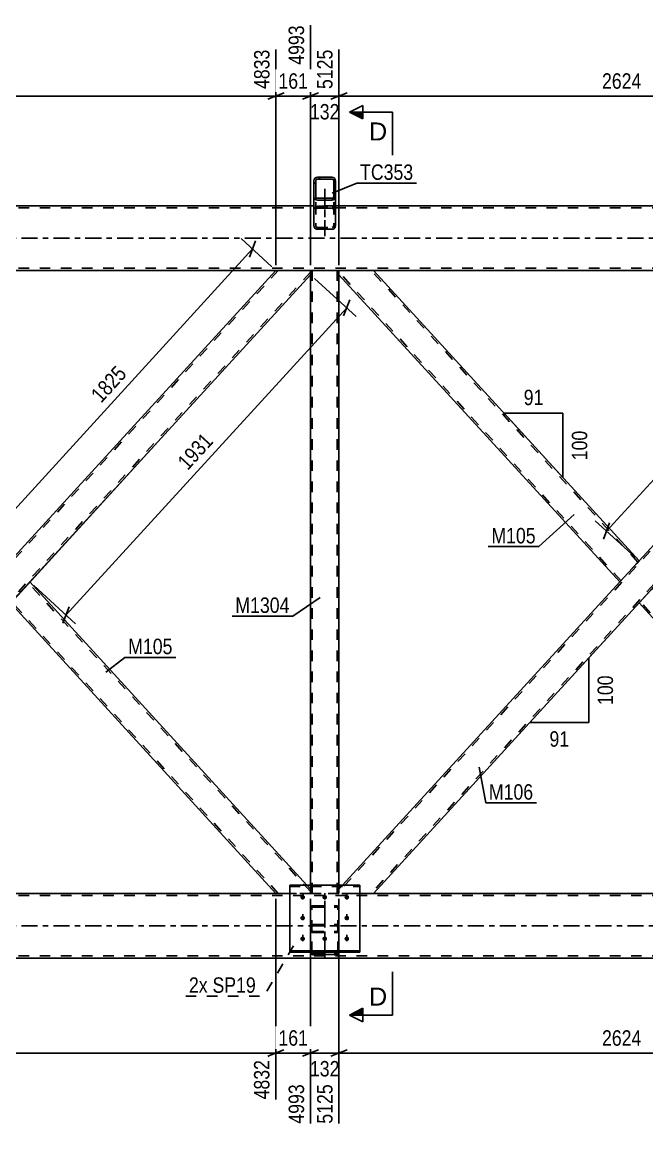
# Model space of a CAD drawing. Header units: millimetres. Extents: x 0 to 841, y 0 to 594.
# Drawn here: x 220.5 to 336.5, y 263.3 to 468.3 of the extents above; entities that cross this region are included whole.
import ezdxf

# ---------------------------------------------------------------- set-up
doc = ezdxf.new("R2010")
doc.units = ezdxf.units.MM
doc.linetypes.add('DXK_LINE_DOT2', pattern=[3.9198, 1.9599, -1.9599])
doc.linetypes.add('DXK_LINE_DOT3', pattern=[5.9187, 2.979, -0.9799, 0.9799, -0.9799])
doc.styles.add('Arial', font='ARIAL.TTF', dxfattribs={"height": 0.2})
doc.styles.add('Arial Narrow', font='ARIALN.TTF', dxfattribs={"height": 0.2})

# ---------------------------------------------------------------- blocks, each defined once
blk = doc.blocks.new('Part-122569972-3460 - 3380')
at = {"color": 2, "linetype": 'Continuous'}
for p, q in [((270.17, 308.19), (283.17, 308.19)), ((270.17, 295.75), (270.17, 308.19)), ((283.17, 295.75), (283.17, 308.19)), ((270.17, 295.97), (283.17, 295.97)), ((283.17, 295.75), (270.17, 295.75))]:
    blk.add_line(p, q, dxfattribs=at)
at = {"color": 7, "linetype": 'DXK_LINE_DOT2'}
blk.add_line((270.17, 307.97), (283.17, 307.97), dxfattribs=at)
blk = doc.blocks.new('Part-122569972-3470 - 3380')
at = {"color": 7, "linetype": 'DXK_LINE_DOT2'}
for p, q in [((270.17, 295.73), (270.17, 308.16)), ((270.17, 308.16), (283.17, 308.16)), ((270.17, 307.94), (283.17, 307.94)), ((283.17, 308.16), (283.17, 295.73)), ((270.17, 295.95), (283.17, 295.95)), ((283.17, 295.73), (270.17, 295.73))]:
    blk.add_line(p, q, dxfattribs=at)
blk = doc.blocks.new('Bolt-122569972-3422 - 3380')
at = {"linetype": 'Continuous'}
for points in [[(272.57, 305.52), (272.47, 305.53), (272.39, 305.55), (272.31, 305.6), (272.24, 305.66), (272.19, 305.73), (272.15, 305.8), (272.13, 305.89), (272.13, 305.98), (272.15, 306.06), (272.19, 306.14), (272.24, 306.21), (272.31, 306.27), (272.39, 306.31), (272.47, 306.34), (272.57, 306.35), (272.66, 306.34), (272.75, 306.31), (272.82, 306.27), (272.89, 306.21), (272.95, 306.14), (272.98, 306.06), (273, 305.98), (273, 305.89), (272.98, 305.8), (272.95, 305.73), (272.89, 305.66), (272.82, 305.6), (272.75, 305.55), (272.66, 305.53)], [(276.67, 305.52), (276.57, 305.53), (276.49, 305.55), (276.41, 305.6), (276.34, 305.66), (276.29, 305.73), (276.25, 305.8), (276.23, 305.89), (276.23, 305.98), (276.25, 306.06), (276.29, 306.14), (276.34, 306.21), (276.41, 306.27), (276.49, 306.31), (276.57, 306.34), (276.67, 306.35), (276.76, 306.34), (276.85, 306.31), (276.92, 306.27), (276.99, 306.21), (277.05, 306.14), (277.08, 306.06), (277.1, 305.98), (277.1, 305.89), (277.08, 305.8), (277.05, 305.73), (276.99, 305.66), (276.92, 305.6), (276.85, 305.55), (276.76, 305.53)], [(280.77, 305.52), (280.67, 305.53), (280.59, 305.55), (280.51, 305.6), (280.44, 305.66), (280.39, 305.73), (280.35, 305.8), (280.33, 305.89), (280.33, 305.98), (280.35, 306.06), (280.39, 306.14), (280.44, 306.21), (280.51, 306.27), (280.59, 306.31), (280.67, 306.34), (280.77, 306.35), (280.86, 306.34), (280.95, 306.31), (281.02, 306.27), (281.09, 306.21), (281.15, 306.14), (281.18, 306.06), (281.2, 305.98), (281.2, 305.89), (281.18, 305.8), (281.15, 305.73), (281.09, 305.66), (281.02, 305.6), (280.95, 305.55), (280.86, 305.53)], [(272.57, 301.67), (272.47, 301.67), (272.39, 301.7), (272.31, 301.74), (272.24, 301.8), (272.19, 301.87), (272.15, 301.95), (272.13, 302.04), (272.13, 302.12), (272.15, 302.21), (272.19, 302.29), (272.24, 302.36), (272.31, 302.41), (272.39, 302.46), (272.47, 302.48), (272.57, 302.49), (272.66, 302.48), (272.75, 302.46), (272.82, 302.41), (272.89, 302.36), (272.95, 302.29), (272.98, 302.21), (273, 302.12), (273, 302.04), (272.98, 301.95), (272.95, 301.87), (272.89, 301.8), (272.82, 301.74), (272.75, 301.7), (272.66, 301.67)], [(280.77, 301.67), (280.67, 301.67), (280.59, 301.7), (280.51, 301.74), (280.44, 301.8), (280.39, 301.87), (280.35, 301.95), (280.33, 302.04), (280.33, 302.12), (280.35, 302.21), (280.39, 302.29), (280.44, 302.36), (280.51, 302.41), (280.59, 302.46), (280.67, 302.48), (280.77, 302.49), (280.86, 302.48), (280.95, 302.46), (281.02, 302.41), (281.09, 302.36), (281.15, 302.29), (281.18, 302.21), (281.2, 302.12), (281.2, 302.04), (281.18, 301.95), (281.15, 301.87), (281.09, 301.8), (281.02, 301.74), (280.95, 301.7), (280.86, 301.67)], [(272.57, 297.81), (272.47, 297.82), (272.39, 297.85), (272.31, 297.89), (272.24, 297.95), (272.19, 298.02), (272.15, 298.1), (272.13, 298.18), (272.13, 298.27), (272.15, 298.35), (272.19, 298.43), (272.24, 298.5), (272.31, 298.56), (272.39, 298.6), (272.47, 298.63), (272.57, 298.64), (272.66, 298.63), (272.75, 298.6), (272.82, 298.56), (272.89, 298.5), (272.95, 298.43), (272.98, 298.35), (273, 298.27), (273, 298.18), (272.98, 298.1), (272.95, 298.02), (272.89, 297.95), (272.82, 297.89), (272.75, 297.85), (272.66, 297.82)], [(276.67, 297.81), (276.57, 297.82), (276.49, 297.85), (276.41, 297.89), (276.34, 297.95), (276.29, 298.02), (276.25, 298.1), (276.23, 298.18), (276.23, 298.27), (276.25, 298.35), (276.29, 298.43), (276.34, 298.5), (276.41, 298.56), (276.49, 298.6), (276.57, 298.63), (276.67, 298.64), (276.76, 298.63), (276.85, 298.6), (276.92, 298.56), (276.99, 298.5), (277.05, 298.43), (277.08, 298.35), (277.1, 298.27), (277.1, 298.18), (277.08, 298.1), (277.05, 298.02), (276.99, 297.95), (276.92, 297.89), (276.85, 297.85), (276.76, 297.82)], [(280.77, 297.81), (280.67, 297.82), (280.59, 297.85), (280.51, 297.89), (280.44, 297.95), (280.39, 298.02), (280.35, 298.1), (280.33, 298.18), (280.33, 298.27), (280.35, 298.35), (280.39, 298.43), (280.44, 298.5), (280.51, 298.56), (280.59, 298.6), (280.67, 298.63), (280.77, 298.64), (280.86, 298.63), (280.95, 298.6), (281.02, 298.56), (281.09, 298.5), (281.15, 298.43), (281.18, 298.35), (281.2, 298.27), (281.2, 298.18), (281.18, 298.1), (281.15, 298.02), (281.09, 297.95), (281.02, 297.89), (280.95, 297.85), (280.86, 297.82)]]:
    blk.add_hatch(color=1, dxfattribs=at).paths.add_polyline_path(points)
at = {"color": 1, "linetype": 'Continuous'}
for p, q in [((272.57, 305.54), (272.57, 306.67)), ((276.67, 305.54), (276.67, 306.67)), ((280.77, 305.54), (280.77, 306.67)), ((272.57, 301.68), (272.57, 302.82)), ((280.77, 301.68), (280.77, 302.82)), ((272.57, 297.83), (272.57, 298.97)), ((276.67, 297.83), (276.67, 298.97)), ((280.77, 297.83), (280.77, 298.97))]:
    blk.add_line(p, q, dxfattribs=at)
blk = doc.blocks.new('Bolt-122569972-3424 - 3380')
at = {"color": 1, "linetype": 'DXK_LINE_DOT2'}
for p, q in [((272.57, 305.51), (272.57, 306.65)), ((276.67, 305.51), (276.67, 306.65)), ((280.77, 305.51), (280.77, 306.65)), ((272.57, 301.66), (272.57, 302.79)), ((280.77, 301.66), (280.77, 302.79)), ((272.57, 297.81), (272.57, 298.94)), ((276.67, 297.81), (276.67, 298.94)), ((280.77, 297.81), (280.77, 298.94))]:
    blk.add_line(p, q, dxfattribs=at)
blk = doc.blocks.new('Part-122569972-3438 - 3380')
at = {"color": 2, "linetype": 'Continuous'}
for p, q in [((270.17, 306.64), (149.36, 306.64)), ((503.5, 306.64), (283.17, 306.64)), ((637.31, 294.64), (149.36, 294.64))]:
    blk.add_line(p, q, dxfattribs=at)
at = {"color": 7, "linetype": 'DXK_LINE_DOT2'}
for p, q in [((637.31, 306.24), (149.36, 306.24)), ((283.17, 306.64), (270.17, 306.64)), ((637.31, 295.04), (149.36, 295.04))]:
    blk.add_line(p, q, dxfattribs=at)
at = {"color": 7, "linetype": 'DXK_LINE_DOT3'}
blk.add_line((149.36, 300.64), (637.31, 300.64), dxfattribs=at)
blk = doc.blocks.new('Part-122569972-3443 - 3380')
at = {"color": 2, "linetype": 'Continuous'}
for p, q in [((274.67, 434.24), (149.36, 434.24)), ((508, 434.24), (278.67, 434.24)), ((637.31, 422.24), (149.36, 422.24))]:
    blk.add_line(p, q, dxfattribs=at)
at = {"color": 7, "linetype": 'DXK_LINE_DOT2'}
for p, q in [((637.31, 433.84), (149.36, 433.84)), ((278.67, 434.24), (274.67, 434.24)), ((637.31, 422.64), (149.36, 422.64))]:
    blk.add_line(p, q, dxfattribs=at)
at = {"color": 7, "linetype": 'DXK_LINE_DOT3'}
blk.add_line((149.36, 428.24), (637.31, 428.24), dxfattribs=at)
blk = doc.blocks.new('Part-122569972-3472 - 3380')
at = {"color": 7, "linetype": 'DXK_LINE_DOT2'}
for p, q in [((274.03, 303.87), (274.06, 304.04)), ((274.03, 295.76), (274.03, 303.87)), ((274.06, 304.04), (274.17, 304.19)), ((274.17, 304.19), (274.32, 304.28)), ((274.28, 303.95), (274.27, 303.87)), ((274.27, 295.76), (274.27, 303.87)), ((274.34, 304.03), (274.28, 303.95)), ((274.32, 304.28), (274.51, 304.32)), ((274.41, 304.08), (274.34, 304.03)), ((274.51, 304.09), (274.41, 304.08)), ((274.51, 304.32), (278.83, 304.32)), ((274.51, 304.09), (278.83, 304.09)), ((278.83, 304.32), (279.01, 304.28)), ((278.92, 304.08), (278.83, 304.09)), ((279, 304.03), (278.92, 304.08)), ((279.05, 303.95), (279, 304.03)), ((279.01, 304.28), (279.17, 304.19)), ((279.07, 303.87), (279.05, 303.95)), ((279.07, 295.76), (279.07, 303.87)), ((279.17, 304.19), (279.27, 304.04)), ((279.27, 304.04), (279.31, 303.87)), ((279.31, 295.76), (279.31, 303.87)), ((274.06, 300.56), (274.03, 300.36)), ((274.06, 299.63), (274.03, 299.81)), ((274.17, 299.49), (274.06, 299.63)), ((274.32, 299.39), (274.17, 299.49)), ((274.27, 300.36), (274.28, 300.46)), ((274.27, 299.81), (274.28, 299.72)), ((274.28, 300.46), (274.34, 300.54)), ((274.28, 299.72), (274.34, 299.65)), ((274.51, 300.87), (274.32, 300.83)), ((274.51, 299.36), (274.32, 299.39)), ((274.34, 300.54), (274.41, 300.6)), ((274.34, 299.65), (274.41, 299.6)), ((274.41, 300.6), (274.51, 300.62)), ((274.41, 299.6), (274.51, 299.58)), ((274.51, 300.87), (278.83, 300.87)), ((274.51, 300.62), (278.83, 300.62)), ((274.51, 299.58), (278.83, 299.58)), ((274.51, 299.36), (278.83, 299.36)), ((279.01, 300.83), (278.83, 300.87)), ((278.83, 300.62), (278.92, 300.6)), ((278.83, 299.58), (278.92, 299.6)), ((279.01, 299.39), (278.83, 299.36)), ((278.92, 300.6), (279, 300.54)), ((278.92, 299.6), (279, 299.65)), ((279, 300.54), (279.05, 300.46)), ((279, 299.65), (279.05, 299.72)), ((279.17, 299.49), (279.01, 299.39)), ((279.05, 300.46), (279.07, 300.36)), ((279.05, 299.72), (279.07, 299.81)), ((279.27, 299.63), (279.17, 299.49)), ((279.31, 300.36), (279.27, 300.56)), ((279.31, 299.81), (279.27, 299.63)), ((274.03, 295.76), (274.06, 295.57)), ((274.28, 295.67), (274.27, 295.76)), ((274.34, 295.58), (274.28, 295.67)), ((274.32, 295.29), (274.51, 295.25)), ((274.41, 295.53), (274.34, 295.58)), ((274.51, 295.51), (274.41, 295.53)), ((274.51, 295.51), (278.83, 295.51)), ((274.51, 295.25), (278.83, 295.25)), ((278.92, 295.53), (278.83, 295.51)), ((278.83, 295.25), (279.01, 295.29)), ((279, 295.58), (278.92, 295.53)), ((279.05, 295.67), (279, 295.58)), ((279.07, 295.76), (279.05, 295.67)), ((279.27, 295.57), (279.31, 295.76))]:
    blk.add_line(p, q, dxfattribs=at)
at = {"color": 7, "linetype": 'DXK_LINE_DOT3'}
blk.add_line((276.67, 305.26), (276.67, 294.64), dxfattribs=at)
at = {"color": 7, "linetype": 'DXK_LINE_DOT2'}
for centre, start, end in [((274.53, 300.38), 114.3199, 159.2417), ((278.81, 300.38), 20.7583, 65.6801), ((274.53, 295.74), 200.7583, 245.6801), ((278.81, 295.74), 294.3199, 339.2417)]:
    blk.add_arc(centre, 0.496, start, end, dxfattribs=at)
blk = doc.blocks.new('Part-122569972-3473 - 3380')
at = {"color": 7, "linetype": 'DXK_LINE_DOT2'}
for p, q in [((274.67, 438.52), (274.67, 430.55)), ((274.99, 438.52), (274.99, 430.55)), ((278.35, 438.52), (278.35, 430.55)), ((278.67, 438.52), (278.67, 430.55)), ((274.72, 433.71), (274.67, 433.45)), ((274.99, 433.45), (275.01, 433.58)), ((275.18, 434.1), (275.06, 434.07)), ((275.31, 434.13), (275.18, 434.1)), ((275.18, 433.76), (275.31, 433.79)), ((275.31, 434.13), (278.03, 434.13)), ((278.03, 433.79), (275.31, 433.79)), ((278.25, 434.08), (278.03, 434.13)), ((278.03, 433.79), (278.15, 433.76)), ((278.27, 434.07), (278.25, 434.08)), ((278.32, 433.58), (278.35, 433.45)), ((278.67, 433.45), (278.62, 433.71)), ((274.67, 430.55), (274.72, 430.29)), ((275.01, 430.42), (274.99, 430.55)), ((278.35, 430.55), (278.32, 430.42)), ((278.62, 430.29), (278.67, 430.55)), ((275.06, 429.92), (275.31, 429.87)), ((275.31, 430.21), (275.18, 430.24)), ((275.31, 430.21), (278.03, 430.21)), ((275.31, 429.87), (278.03, 429.87)), ((278.15, 430.24), (278.03, 430.21)), ((278.03, 429.87), (278.27, 429.92))]:
    blk.add_line(p, q, dxfattribs=at)
at = {"color": 7, "linetype": 'DXK_LINE_DOT3'}
blk.add_line((276.67, 437.08), (276.67, 428.58), dxfattribs=at)
at = {"color": 7, "linetype": 'DXK_LINE_DOT2'}
for centre, radius, start, end in [((275.33, 433.47), 0.662, 114.32, 159.2417), ((275.32, 433.46), 0.331, 114.32, 159.2417), ((278.01, 433.46), 0.331, 20.7583, 65.68), ((278, 433.47), 0.662, 20.7583, 65.68), ((275.33, 430.52), 0.662, 200.7583, 245.68), ((275.32, 430.54), 0.331, 200.7583, 245.68), ((278.01, 430.54), 0.331, 294.32, 339.2417), ((278, 430.52), 0.662, 294.32, 339.2417)]:
    blk.add_arc(centre, radius, start, end, dxfattribs=at)
blk = doc.blocks.new('Part-122569972-3546 - 3380')
at = {"color": 2, "linetype": 'Continuous'}
for p, q in [((338.58, 364.44), (335, 360.53)), ((390.69, 307.44), (338.58, 364.44)), ((384.27, 306.64), (335, 360.53)), ((390.69, 306.64), (390.69, 307.44))]:
    blk.add_line(p, q, dxfattribs=at)
at = {"color": 7, "linetype": 'DXK_LINE_DOT2'}
for p, q in [((390.69, 306.97), (338.36, 364.2)), ((335.22, 360.77), (335.23, 360.78)), ((384.7, 306.64), (335.22, 360.77)), ((390.69, 306.64), (384.27, 306.64)), ((390.69, 306.64), (390.69, 306.67))]:
    blk.add_line(p, q, dxfattribs=at)
blk = doc.blocks.new('Part-122569972-3551 - 3380')
at = {"color": 2, "linetype": 'Continuous'}
for p, q in [((218.33, 360.53), (221.91, 364.44)), ((221.91, 364.44), (273.35, 308.19)), ((267.6, 306.64), (218.33, 360.53))]:
    blk.add_line(p, q, dxfattribs=at)
at = {"color": 7, "linetype": 'DXK_LINE_DOT2'}
for p, q in [((274.03, 306.97), (221.69, 364.2)), ((218.55, 360.77), (218.57, 360.78)), ((268.04, 306.64), (218.55, 360.77)), ((274.03, 307.44), (273.35, 308.19)), ((274.03, 306.64), (267.6, 306.64)), ((274.03, 306.64), (274.03, 307.44)), ((274.03, 306.67), (274.03, 306.64))]:
    blk.add_line(p, q, dxfattribs=at)
blk = doc.blocks.new('Part-122569972-3558 - 3380')
at = {"color": 7, "linetype": 'DXK_LINE_DOT2'}
for p, q in [((274.06, 304.06), (274.03, 303.89)), ((274.03, 295.79), (274.03, 303.89)), ((274.17, 304.21), (274.06, 304.06)), ((274.32, 304.31), (274.17, 304.21)), ((274.27, 303.89), (274.28, 303.98)), ((274.27, 295.79), (274.27, 303.89)), ((274.28, 303.98), (274.34, 304.05)), ((274.51, 304.34), (274.32, 304.31)), ((274.34, 304.05), (274.41, 304.1)), ((274.41, 304.1), (274.51, 304.12)), ((274.51, 304.34), (278.83, 304.34)), ((274.51, 304.12), (278.83, 304.12)), ((279.01, 304.31), (278.83, 304.34)), ((278.83, 304.12), (278.92, 304.1)), ((278.92, 304.1), (279, 304.05)), ((279, 304.05), (279.05, 303.98)), ((279.17, 304.21), (279.01, 304.31)), ((279.05, 303.98), (279.07, 303.89)), ((279.07, 295.79), (279.07, 303.89)), ((279.27, 304.06), (279.17, 304.21)), ((279.31, 303.89), (279.27, 304.06)), ((279.31, 295.79), (279.31, 303.89)), ((274.03, 300.38), (274.06, 300.58)), ((274.03, 299.83), (274.06, 299.66)), ((274.06, 299.66), (274.17, 299.51)), ((274.17, 299.51), (274.32, 299.41)), ((274.28, 300.48), (274.27, 300.38)), ((274.28, 299.74), (274.27, 299.83)), ((274.34, 300.56), (274.28, 300.48)), ((274.34, 299.67), (274.28, 299.74)), ((274.32, 300.86), (274.51, 300.89)), ((274.32, 299.41), (274.51, 299.38)), ((274.41, 300.62), (274.34, 300.56)), ((274.41, 299.62), (274.34, 299.67)), ((274.51, 300.64), (274.41, 300.62)), ((274.51, 299.6), (274.41, 299.62)), ((274.51, 300.89), (278.83, 300.89)), ((274.51, 300.64), (278.83, 300.64)), ((274.51, 299.6), (278.83, 299.6)), ((274.51, 299.38), (278.83, 299.38)), ((278.83, 300.89), (279.01, 300.86)), ((278.92, 300.62), (278.83, 300.64)), ((278.92, 299.62), (278.83, 299.6)), ((278.83, 299.38), (279.01, 299.41)), ((279, 300.56), (278.92, 300.62)), ((279, 299.67), (278.92, 299.62)), ((279.05, 300.48), (279, 300.56)), ((279.05, 299.74), (279, 299.67)), ((279.01, 299.41), (279.17, 299.51)), ((279.07, 300.38), (279.05, 300.48)), ((279.07, 299.83), (279.05, 299.74)), ((279.17, 299.51), (279.27, 299.66)), ((279.27, 300.58), (279.31, 300.38)), ((279.27, 299.66), (279.31, 299.83)), ((274.03, 295.75), (274.03, 295.79)), ((274.27, 295.79), (274.28, 295.69)), ((274.28, 295.69), (274.34, 295.61)), ((274.34, 295.61), (274.41, 295.55)), ((274.41, 295.55), (274.51, 295.53)), ((274.51, 295.53), (278.83, 295.53)), ((278.83, 295.53), (278.92, 295.55)), ((278.92, 295.55), (279, 295.61)), ((279, 295.61), (279.05, 295.69)), ((279.05, 295.69), (279.07, 295.79)), ((279.31, 295.79), (279.3, 295.75))]:
    blk.add_line(p, q, dxfattribs=at)
at = {"color": 7, "linetype": 'DXK_LINE_DOT3'}
blk.add_line((276.67, 294.66), (276.67, 305.28), dxfattribs=at)
at = {"color": 2, "linetype": 'Continuous'}
for p, q in [((274.06, 295.59), (274.03, 295.75)), ((274.51, 295.28), (274.32, 295.31)), ((274.51, 295.28), (278.83, 295.28)), ((279.01, 295.31), (278.83, 295.28)), ((279.3, 295.75), (279.27, 295.59))]:
    blk.add_line(p, q, dxfattribs=at)
at = {"color": 7, "linetype": 'DXK_LINE_DOT2'}
for centre, start, end in [((274.53, 300.4), 114.3199, 159.2417), ((278.81, 300.4), 20.7583, 65.6801)]:
    blk.add_arc(centre, 0.496, start, end, dxfattribs=at)
at = {"color": 2, "linetype": 'Continuous'}
for centre, start, end in [((274.53, 295.77), 200.7583, 245.6801), ((278.81, 295.77), 294.3199, 339.2417)]:
    blk.add_arc(centre, 0.496, start, end, dxfattribs=at)
blk = doc.blocks.new('Part-122569972-3563 - 3380')
at = {"linetype": 'Continuous'}
h = blk.add_hatch(dxfattribs=at)
h.set_pattern_fill('', scale=0.7, style=0, pattern_type=0)
h.set_pattern_definition([(45, (278.6176, 439.112), (-1.5715, 1.5715), [])])
h.paths.add_polyline_path([(278.67, 438.85), (278.62, 439.11), (278.48, 439.33), (278.27, 439.48), (278.03, 439.53), (275.31, 439.53), (275.06, 439.48), (274.85, 439.33), (274.72, 439.11), (274.67, 438.85), (274.67, 435.96), (274.72, 435.7), (274.85, 435.48), (275.06, 435.33), (275.31, 435.28), (278.03, 435.28), (278.27, 435.33), (278.48, 435.48), (278.62, 435.7), (278.67, 435.96)])
h.paths.add_polyline_path([(278.32, 435.83), (278.25, 435.72), (278.15, 435.64), (278.03, 435.62), (275.31, 435.62), (275.18, 435.64), (275.08, 435.72), (275.01, 435.83), (274.99, 435.96), (274.99, 438.85), (275.01, 438.98), (275.08, 439.09), (275.18, 439.17), (275.31, 439.19), (278.03, 439.19), (278.15, 439.17), (278.25, 439.09), (278.32, 438.98), (278.35, 438.85), (278.35, 435.96)])
at = {"color": 2, "linetype": 'Continuous'}
for p, q in [((274.72, 439.11), (274.67, 438.85)), ((274.67, 435.96), (274.67, 438.85)), ((274.99, 438.85), (275.01, 438.98)), ((274.99, 435.96), (274.99, 438.85)), ((275.31, 439.53), (275.06, 439.48)), ((275.18, 439.17), (275.31, 439.19)), ((275.31, 439.53), (278.03, 439.53)), ((275.31, 439.19), (278.03, 439.19)), ((278.27, 439.48), (278.03, 439.53)), ((278.03, 439.19), (278.15, 439.17)), ((278.32, 438.98), (278.35, 438.85)), ((278.35, 435.96), (278.35, 438.85)), ((278.67, 438.85), (278.62, 439.11)), ((278.67, 435.96), (278.67, 438.85)), ((274.67, 435.96), (274.67, 430.57)), ((274.67, 435.96), (274.72, 435.7)), ((275.01, 435.83), (274.99, 435.96)), ((275.06, 435.33), (275.31, 435.28)), ((275.31, 435.62), (275.18, 435.64)), ((275.31, 435.62), (278.03, 435.62)), ((275.31, 435.28), (278.03, 435.28)), ((278.15, 435.64), (278.03, 435.62)), ((278.03, 435.28), (278.27, 435.33)), ((278.35, 435.96), (278.32, 435.83)), ((278.62, 435.7), (278.67, 435.96)), ((278.67, 435.96), (278.67, 430.57)), ((274.72, 430.31), (274.67, 430.57)), ((278.67, 430.57), (278.62, 430.31)), ((275.31, 429.89), (275.06, 429.94)), ((275.31, 429.89), (278.03, 429.89)), ((278.27, 429.94), (278.03, 429.89))]:
    blk.add_line(p, q, dxfattribs=at)
at = {"color": 7, "linetype": 'DXK_LINE_DOT2'}
for p, q in [((274.67, 438.85), (274.67, 435.96)), ((274.99, 438.85), (274.99, 430.57)), ((278.35, 438.85), (278.35, 430.57)), ((278.67, 438.85), (278.67, 435.96)), ((274.67, 433.47), (274.72, 433.73)), ((275.01, 433.6), (274.99, 433.47)), ((275.06, 434.1), (275.31, 434.15)), ((275.31, 433.81), (275.18, 433.78)), ((275.31, 434.15), (278.03, 434.15)), ((275.31, 433.81), (278.03, 433.81)), ((278.03, 434.15), (278.27, 434.1)), ((278.15, 433.78), (278.03, 433.81)), ((278.35, 433.47), (278.32, 433.6)), ((278.62, 433.73), (278.67, 433.47)), ((274.99, 430.57), (275.01, 430.44)), ((278.32, 430.44), (278.35, 430.57)), ((275.18, 430.26), (275.31, 430.23)), ((275.31, 430.23), (278.03, 430.23)), ((278.03, 430.23), (278.15, 430.26))]:
    blk.add_line(p, q, dxfattribs=at)
at = {"color": 7, "linetype": 'DXK_LINE_DOT3'}
blk.add_line((276.67, 428.6), (276.67, 437.4), dxfattribs=at)
at = {"color": 2, "linetype": 'Continuous'}
for centre, radius, start, end in [((275.33, 438.88), 0.662, 114.32, 159.2417), ((275.32, 438.86), 0.331, 114.32, 159.2417), ((278.01, 438.86), 0.331, 20.7583, 65.68), ((278, 438.88), 0.662, 20.7583, 65.68), ((275.33, 435.93), 0.662, 200.7583, 245.68), ((275.32, 435.94), 0.331, 200.7583, 245.68), ((278.01, 435.94), 0.331, 294.32, 339.2417), ((278, 435.93), 0.662, 294.32, 339.2417), ((275.33, 430.55), 0.662, 200.7583, 245.68), ((278, 430.55), 0.662, 294.32, 339.2417)]:
    blk.add_arc(centre, radius, start, end, dxfattribs=at)
at = {"color": 7, "linetype": 'DXK_LINE_DOT2'}
for centre, radius, start, end in [((275.33, 433.49), 0.662, 114.32, 159.2417), ((275.32, 433.48), 0.331, 114.32, 159.2417), ((278.01, 433.48), 0.331, 20.7583, 65.68), ((278, 433.49), 0.662, 20.7583, 65.68), ((275.32, 430.56), 0.331, 200.7583, 245.68), ((278.01, 430.56), 0.331, 294.32, 339.2417)]:
    blk.add_arc(centre, radius, start, end, dxfattribs=at)
blk = doc.blocks.new('Part-122569972-3573 - 3380')
at = {"color": 7, "linetype": 'DXK_LINE_DOT2'}
for p, q in [((279.31, 422.24), (274.03, 422.24)), ((274.03, 421.44), (274.03, 422.24)), ((274.35, 306.64), (274.35, 422.24)), ((278.99, 306.64), (278.99, 422.24)), ((279.31, 421.44), (279.31, 422.24)), ((274.03, 306.64), (274.03, 308.19)), ((279.31, 306.64), (279.31, 308.19)), ((274.03, 306.64), (279.31, 306.64))]:
    blk.add_line(p, q, dxfattribs=at)
at = {"color": 2, "linetype": 'Continuous'}
for p, q in [((274.03, 308.19), (274.03, 421.44)), ((279.31, 308.19), (279.31, 421.44))]:
    blk.add_line(p, q, dxfattribs=at)
blk = doc.blocks.new('Part-122569972-3613 - 3380')
at = {"color": 7, "linetype": 'DXK_LINE_DOT2'}
for p, q in [((384.71, 422.24), (279.31, 306.97)), ((390.69, 421.92), (285.3, 306.64)), ((390.69, 422.24), (384.27, 422.24)), ((335, 368.35), (331.42, 364.44)), ((338.58, 364.44), (335, 360.53)), ((279.99, 308.19), (279.31, 307.44)), ((279.31, 306.64), (279.31, 307.44)), ((285.73, 306.64), (279.31, 306.64))]:
    blk.add_line(p, q, dxfattribs=at)
at = {"color": 2, "linetype": 'Continuous'}
for p, q in [((384.27, 422.24), (335, 368.35)), ((390.69, 421.44), (338.58, 364.44)), ((390.69, 421.44), (390.69, 422.24)), ((331.42, 364.44), (279.99, 308.19)), ((335, 360.53), (285.73, 306.64))]:
    blk.add_line(p, q, dxfattribs=at)
blk = doc.blocks.new('Part-122569972-3618 - 3380')
at = {"color": 2, "linetype": 'Continuous'}
for p, q in [((279.31, 421.44), (279.31, 422.24)), ((331.42, 364.44), (279.31, 421.44)), ((335, 368.35), (285.73, 422.24)), ((334.57, 367.88), (331.42, 364.44)), ((335, 368.35), (334.57, 367.88))]:
    blk.add_line(p, q, dxfattribs=at)
at = {"color": 7, "linetype": 'DXK_LINE_DOT2'}
for p, q in [((285.73, 422.24), (279.31, 422.24)), ((331.64, 364.68), (279.31, 421.92)), ((334.78, 368.12), (285.29, 422.24)), ((334.97, 368.32), (334.57, 367.88)), ((331.64, 364.68), (331.66, 364.7))]:
    blk.add_line(p, q, dxfattribs=at)
blk = doc.blocks.new('Part-122569972-3628 - 3380')
at = {"color": 7, "linetype": 'DXK_LINE_DOT2'}
for p, q in [((268.04, 422.24), (162.64, 306.97)), ((274.03, 421.92), (168.63, 306.64)), ((274.03, 422.24), (267.61, 422.24)), ((218.33, 368.35), (214.76, 364.44)), ((221.91, 364.44), (218.33, 360.53)), ((169.06, 306.64), (162.64, 306.64))]:
    blk.add_line(p, q, dxfattribs=at)
at = {"color": 2, "linetype": 'Continuous'}
for p, q in [((267.61, 422.24), (218.33, 368.35)), ((274.03, 421.44), (221.91, 364.44)), ((274.03, 421.44), (274.03, 422.24)), ((214.76, 364.44), (162.64, 307.44)), ((218.33, 360.53), (169.06, 306.64)), ((162.64, 306.64), (162.64, 307.44))]:
    blk.add_line(p, q, dxfattribs=at)
blk = doc.blocks.new('StraightDimension-122569972-6178 - 3380')
at = {"color": 7, "linetype": 'Continuous'}
for p, q in [((162.64, 423.24), (162.64, 467.72)), ((267.61, 423.24), (267.61, 463.22)), ((164.14, 455.2), (161.14, 454)), ((266.11, 454), (269.11, 455.2)), ((162.64, 454.6), (267.61, 454.6))]:
    blk.add_line(p, q, dxfattribs=at)
at = {"color": 0, "linetype": 'Continuous'}
blk.add_wipeout([(267.01, 463.82), (262.81, 463.82), (262.81, 455.3), (267.01, 455.3)], dxfattribs=at)
at = {"color": 0}
blk.add_wipeout([(219.38, 455.35), (219.38, 459.55), (210.87, 459.55), (210.87, 455.35)], dxfattribs=at)
at = {"color": 3, "linetype": 'Continuous', "style": 'Arial Narrow'}
blk.add_text('4833', height=2.863, rotation=90.0002, dxfattribs=at).set_placement((266.41, 455.9))
at = {"color": 3, "style": 'Arial Narrow'}
blk.add_text('2624', height=2.863, dxfattribs=at).set_placement((211.47, 455.95))
blk = doc.blocks.new('StraightDimension-122569972-6417 - 3380')
at = {"color": 7, "linetype": 'Continuous'}
for p, q in [((162.64, 305.64), (162.64, 268.42)), ((267.6, 305.64), (267.6, 268.42)), ((164.14, 277.63), (161.14, 276.43)), ((162.64, 277.03), (267.6, 277.03)), ((266.1, 276.43), (269.1, 277.63))]:
    blk.add_line(p, q, dxfattribs=at)
at = {"color": 0}
blk.add_wipeout([(219.38, 277.78), (219.38, 281.98), (210.87, 281.98), (210.87, 277.78)], dxfattribs=at)
at = {"color": 0, "linetype": 'Continuous'}
blk.add_wipeout([(267, 276.33), (262.8, 276.33), (262.8, 267.82), (267, 267.82)], dxfattribs=at)
at = {"color": 3, "style": 'Arial Narrow'}
blk.add_text('2624', height=2.863, dxfattribs=at).set_placement((211.47, 278.38))
at = {"color": 3, "linetype": 'Continuous', "style": 'Arial Narrow'}
blk.add_text('4832', height=2.863, rotation=90.0002, dxfattribs=at).set_placement((266.4, 268.42))
blk = doc.blocks.new('StraightDimension-122569972-6415 - 3380')
at = {"color": 7, "linetype": 'Continuous'}
for p, q in [((274.03, 305.64), (274.03, 263.92)), ((279.31, 305.66), (279.31, 263.92)), ((272.53, 276.43), (275.53, 277.63)), ((274.03, 277.03), (279.31, 277.03)), ((280.81, 277.63), (277.81, 276.43))]:
    blk.add_line(p, q, dxfattribs=at)
at = {"color": 0}
blk.add_wipeout([(280.01, 272.08), (280.01, 276.28), (273.32, 276.28), (273.32, 272.08)], dxfattribs=at)
at = {"color": 0, "linetype": 'Continuous'}
blk.add_wipeout([(278.71, 271.83), (274.51, 271.83), (274.51, 263.32), (278.71, 263.32)], dxfattribs=at)
at = {"color": 3, "style": 'Arial Narrow'}
blk.add_text('132', height=2.863, dxfattribs=at).set_placement((273.92, 272.68))
at = {"color": 3, "linetype": 'Continuous', "style": 'Arial Narrow'}
blk.add_text('5125', height=2.863, rotation=90.0002, dxfattribs=at).set_placement((278.11, 263.92))
blk = doc.blocks.new('AngleDimension-122569972-4286 - 3380')
at = {"color": 7, "linetype": 'Continuous'}
for p, q in [((247.6, 392.54), (212.34, 353.97)), ((212.34, 353.97), (201.4, 342.01)), ((212.34, 353.97), (212.34, 342.01)), ((212.34, 342.01), (201.4, 342.01))]:
    blk.add_line(p, q, dxfattribs=at)
at = {"color": 0}
for points in [[(217.44, 351.33), (213.24, 351.33), (213.24, 344.65), (217.44, 344.65)], [(209.3, 336.91), (209.3, 341.11), (204.44, 341.11), (204.44, 336.91)]]:
    blk.add_wipeout(points, dxfattribs=at)
at = {"color": 3, "style": 'Arial Narrow'}
blk.add_text('100', height=2.863, rotation=90.0002, dxfattribs=at).set_placement((216.84, 345.25))
blk.add_text('91', height=2.863, dxfattribs=at).set_placement((205.04, 337.51))
blk = doc.blocks.new('StraightDimension-122569972-6176 - 3380')
at = {"color": 7, "linetype": 'Continuous'}
for p, q in [((274.03, 423.24), (274.03, 467.72)), ((279.31, 423.24), (279.31, 463.22)), ((272.53, 454), (275.53, 455.2)), ((280.81, 455.2), (277.81, 454)), ((274.03, 454.6), (279.31, 454.6))]:
    blk.add_line(p, q, dxfattribs=at)
at = {"color": 0, "linetype": 'Continuous'}
blk.add_wipeout([(278.71, 463.82), (274.51, 463.82), (274.51, 455.3), (278.71, 455.3)], dxfattribs=at)
at = {"color": 0}
blk.add_wipeout([(280.01, 449.65), (280.01, 453.85), (273.32, 453.85), (273.32, 449.65)], dxfattribs=at)
at = {"color": 3, "linetype": 'Continuous', "style": 'Arial Narrow'}
blk.add_text('5125', height=2.863, rotation=90.0002, dxfattribs=at).set_placement((278.11, 455.9))
at = {"color": 3, "style": 'Arial Narrow'}
blk.add_text('132', height=2.863, dxfattribs=at).set_placement((273.92, 450.25))
blk = doc.blocks.new('AngleDimension-122569972-8973 - 3380')
at = {"color": 7, "linetype": 'Continuous'}
for p, q in [((310.21, 395.46), (309.96, 395.74)), ((320.89, 395.74), (309.96, 395.74)), ((320.89, 383.79), (309.96, 395.74)), ((320.89, 383.79), (320.89, 395.74))]:
    blk.add_line(p, q, dxfattribs=at)
at = {"color": 0}
for points in [[(317.85, 396.64), (317.85, 400.84), (313, 400.84), (313, 396.64)], [(325.99, 393.11), (321.79, 393.11), (321.79, 386.42), (325.99, 386.42)]]:
    blk.add_wipeout(points, dxfattribs=at)
at = {"color": 3, "style": 'Arial Narrow'}
blk.add_text('91', height=2.863, dxfattribs=at).set_placement((313.6, 397.24))
blk.add_text('100', height=2.863, rotation=90.0002, dxfattribs=at).set_placement((325.39, 387.02))
blk = doc.blocks.new('AngleDimension-122569972-3902 - 3380')
at = {"color": 7, "linetype": 'Continuous'}
for p, q in [((364.76, 393.08), (325.67, 350.33)), ((325.67, 350.33), (314.74, 338.37)), ((325.67, 350.33), (325.67, 338.37)), ((325.67, 338.37), (314.74, 338.37))]:
    blk.add_line(p, q, dxfattribs=at)
at = {"color": 0}
for points in [[(330.77, 347.69), (326.57, 347.69), (326.57, 341.01), (330.77, 341.01)], [(322.64, 333.27), (322.64, 337.47), (317.78, 337.47), (317.78, 333.27)]]:
    blk.add_wipeout(points, dxfattribs=at)
at = {"color": 3, "style": 'Arial Narrow'}
blk.add_text('100', height=2.863, rotation=90.0002, dxfattribs=at).set_placement((330.17, 341.61))
blk.add_text('91', height=2.863, dxfattribs=at).set_placement((318.38, 333.87))
blk = doc.blocks.new('StraightDimension-122569972-4257 - 3380')
at = {"color": 7, "linetype": 'Continuous'}
for p, q in [((274.76, 420.77), (282.51, 413.68)), ((280.17, 413.79), (281.31, 416.81)), ((228.63, 358.3), (280.74, 415.3)), ((222.65, 363.77), (230.4, 356.68)), ((229.2, 359.81), (228.06, 356.79))]:
    blk.add_line(p, q, dxfattribs=at)
at = {"color": 0}
blk.add_wipeout([(257, 390.45), (253.9, 393.28), (248.16, 387), (251.26, 384.17)], dxfattribs=at)
at = {"color": 3, "style": 'Arial Narrow'}
blk.add_text('1931', height=2.863, rotation=47.5612, dxfattribs=at).set_placement((251.22, 385.01))
blk = doc.blocks.new('StraightDimension-122569972-4301 - 3380')
at = {"color": 7, "linetype": 'Continuous'}
for p, q in [((266.87, 422.92), (261.15, 428.15)), ((262.68, 424.71), (263.82, 427.74)), ((213.98, 372.34), (263.25, 426.23)), ((217.6, 369.03), (211.88, 374.26)), ((214.55, 373.85), (213.41, 370.82))]:
    blk.add_line(p, q, dxfattribs=at)
at = {"color": 0}
blk.add_wipeout([(240.93, 402.93), (237.83, 405.76), (232.09, 399.48), (235.19, 396.65)], dxfattribs=at)
at = {"color": 3, "style": 'Arial Narrow'}
blk.add_text('1825', height=2.863, rotation=47.5612, dxfattribs=at).set_placement((235.15, 397.49))
blk = doc.blocks.new('StraightDimension-122569972-4322 - 3380')
at = {"color": 7, "linetype": 'Continuous'}
for p, q in [((383.53, 422.92), (376.14, 429.68)), ((377.67, 426.25), (378.81, 429.27)), ((328.97, 373.87), (378.24, 427.76)), ((334.26, 369.03), (326.86, 375.79)), ((329.54, 375.38), (328.4, 372.36))]:
    blk.add_line(p, q, dxfattribs=at)
at = {"color": 0}
blk.add_wipeout([(355.92, 404.46), (352.82, 407.3), (347.08, 401.01), (350.18, 398.18)], dxfattribs=at)
at = {"color": 3, "style": 'Arial Narrow'}
blk.add_text('1825', height=2.863, rotation=47.5612, dxfattribs=at).set_placement((350.14, 399.03))
blk = doc.blocks.new('StraightDimension-122569972-6175 - 3380')
at = {"color": 7, "linetype": 'Continuous'}
for p, q in [((279.31, 423.24), (279.31, 463.22)), ((384.27, 423.24), (384.27, 463.22)), ((280.81, 455.2), (277.81, 454)), ((382.77, 454), (385.77, 455.2)), ((279.31, 454.6), (384.27, 454.6))]:
    blk.add_line(p, q, dxfattribs=at)
at = {"color": 0, "linetype": 'Continuous'}
blk.add_wipeout([(383.67, 463.82), (379.47, 463.82), (379.47, 455.3), (383.67, 455.3)], dxfattribs=at)
at = {"color": 0}
blk.add_wipeout([(336.05, 455.35), (336.05, 459.55), (327.53, 459.55), (327.53, 455.35)], dxfattribs=at)
at = {"color": 3, "linetype": 'Continuous', "style": 'Arial Narrow'}
blk.add_text('7750', height=2.863, rotation=90.0002, dxfattribs=at).set_placement((383.07, 455.9))
at = {"color": 3, "style": 'Arial Narrow'}
blk.add_text('2624', height=2.863, dxfattribs=at).set_placement((328.13, 455.95))
blk = doc.blocks.new('StraightDimension-122569972-6177 - 3380')
at = {"color": 7, "linetype": 'Continuous'}
for p, q in [((274.03, 423.24), (274.03, 467.72)), ((267.61, 423.24), (267.61, 463.22)), ((266.11, 454), (269.11, 455.2)), ((275.53, 455.2), (272.53, 454)), ((267.61, 454.6), (274.03, 454.6))]:
    blk.add_line(p, q, dxfattribs=at)
at = {"color": 0}
blk.add_wipeout([(274.16, 455.35), (274.16, 459.55), (267.47, 459.55), (267.47, 455.35)], dxfattribs=at)
at = {"color": 0, "linetype": 'Continuous'}
blk.add_wipeout([(273.43, 468.32), (269.23, 468.32), (269.23, 459.8), (273.43, 459.8)], dxfattribs=at)
at = {"color": 3, "linetype": 'Continuous', "style": 'Arial Narrow'}
blk.add_text('4993', height=2.863, rotation=90.0002, dxfattribs=at).set_placement((272.83, 460.4))
at = {"color": 3, "style": 'Arial Narrow'}
blk.add_text('161', height=2.863, dxfattribs=at).set_placement((268.07, 455.95))
blk = doc.blocks.new('StraightDimension-122569972-6414 - 3380')
at = {"color": 7, "linetype": 'Continuous'}
for p, q in [((279.31, 305.66), (279.31, 263.92)), ((384.27, 305.64), (384.27, 268.42)), ((280.81, 277.63), (277.81, 276.43)), ((279.31, 277.03), (384.27, 277.03)), ((382.77, 276.43), (385.77, 277.63))]:
    blk.add_line(p, q, dxfattribs=at)
at = {"color": 0}
blk.add_wipeout([(336.04, 277.78), (336.04, 281.98), (327.53, 281.98), (327.53, 277.78)], dxfattribs=at)
at = {"color": 0, "linetype": 'Continuous'}
blk.add_wipeout([(383.67, 276.33), (379.47, 276.33), (379.47, 267.82), (383.67, 267.82)], dxfattribs=at)
at = {"color": 3, "style": 'Arial Narrow'}
blk.add_text('2624', height=2.863, dxfattribs=at).set_placement((328.13, 278.38))
at = {"color": 3, "linetype": 'Continuous', "style": 'Arial Narrow'}
blk.add_text('7749', height=2.863, rotation=90.0002, dxfattribs=at).set_placement((383.07, 268.42))
blk = doc.blocks.new('StraightDimension-122569972-6416 - 3380')
at = {"color": 7, "linetype": 'Continuous'}
for p, q in [((267.6, 305.64), (267.6, 268.42)), ((274.03, 305.64), (274.03, 263.92)), ((266.1, 276.43), (269.1, 277.63)), ((267.6, 277.03), (274.03, 277.03)), ((275.53, 277.63), (272.53, 276.43))]:
    blk.add_line(p, q, dxfattribs=at)
at = {"color": 0}
blk.add_wipeout([(274.16, 277.78), (274.16, 281.98), (267.47, 281.98), (267.47, 277.78)], dxfattribs=at)
at = {"color": 0, "linetype": 'Continuous'}
blk.add_wipeout([(273.43, 271.83), (269.23, 271.83), (269.23, 263.32), (273.43, 263.32)], dxfattribs=at)
at = {"color": 3, "style": 'Arial Narrow'}
blk.add_text('161', height=2.863, dxfattribs=at).set_placement((268.07, 278.38))
at = {"color": 3, "linetype": 'Continuous', "style": 'Arial Narrow'}
blk.add_text('4993', height=2.863, rotation=90.0002, dxfattribs=at).set_placement((272.83, 263.92))
blk = doc.blocks.new('Mark-122569972-3547 - 3380')
at = {"color": 0}
blk.add_wipeout([(248.41, 351.04), (248.41, 354.04), (240.19, 354.04), (240.19, 351.04)], dxfattribs=at)
blk.add_wipeout([(248.41, 351.04), (248.41, 354.04), (240.19, 354.04), (240.19, 351.04)], dxfattribs=at)
at = {"color": 30, "linetype": 'Continuous'}
for p, q in [((236.06, 347.71), (239.59, 350.44)), ((239.59, 350.44), (249.01, 350.44))]:
    blk.add_line(p, q, dxfattribs=at)
at = {"color": 3, "style": 'Arial Narrow'}
blk.add_text('M105', height=2.863, dxfattribs=at).set_placement((240.19, 351.04))
blk = doc.blocks.new('Mark-122569972-3559 - 3380')
at = {"color": 0}
blk.add_wipeout([(293.09, 439.04), (293.09, 442.04), (283.23, 442.04), (283.23, 439.04)], dxfattribs=at)
blk.add_wipeout([(293.09, 439.04), (293.09, 442.04), (283.23, 442.04), (283.23, 439.04)], dxfattribs=at)
at = {"color": 30, "linetype": 'Continuous'}
for p, q in [((278.07, 436.56), (282.63, 438.44)), ((282.63, 438.44), (293.69, 438.44))]:
    blk.add_line(p, q, dxfattribs=at)
at = {"color": 3, "style": 'Arial Narrow'}
blk.add_text('TC353', height=2.863, dxfattribs=at).set_placement((283.23, 439.04))
blk = doc.blocks.new('Mark-122569972-3569 - 3380')
at = {"color": 0}
blk.add_wipeout([(270.13, 358.69), (270.13, 361.69), (260.08, 361.69), (260.08, 358.69)], dxfattribs=at)
blk.add_wipeout([(270.13, 358.69), (270.13, 361.69), (260.08, 361.69), (260.08, 358.69)], dxfattribs=at)
at = {"color": 30, "linetype": 'Continuous'}
for p in [(275.83, 361.56), (259.48, 358.09)]:
    blk.add_line(p, (270.73, 358.09), dxfattribs=at)
at = {"color": 3, "style": 'Arial Narrow'}
blk.add_text('M1304', height=2.863, dxfattribs=at).set_placement((260.08, 358.69))
blk = doc.blocks.new('Mark-122569972-3609 - 3380')
at = {"color": 0}
blk.add_wipeout([(315.37, 324.04), (315.37, 327.04), (307.14, 327.04), (307.14, 324.04)], dxfattribs=at)
blk.add_wipeout([(315.37, 324.04), (315.37, 327.04), (307.14, 327.04), (307.14, 324.04)], dxfattribs=at)
at = {"color": 30, "linetype": 'Continuous'}
for p, q in [((305.31, 330.08), (306.54, 323.44)), ((306.54, 323.44), (315.97, 323.44))]:
    blk.add_line(p, q, dxfattribs=at)
at = {"color": 3, "style": 'Arial Narrow'}
blk.add_text('M106', height=2.863, dxfattribs=at).set_placement((307.14, 324.04))
blk = doc.blocks.new('Mark-122569972-3614 - 3380')
at = {"color": 0}
blk.add_wipeout([(315.83, 371.59), (315.83, 374.59), (307.6, 374.59), (307.6, 371.59)], dxfattribs=at)
blk.add_wipeout([(315.83, 371.59), (315.83, 374.59), (307.6, 374.59), (307.6, 371.59)], dxfattribs=at)
at = {"color": 30, "linetype": 'Continuous'}
for p in [(322.94, 376.96), (307, 370.99)]:
    blk.add_line(p, (316.43, 370.99), dxfattribs=at)
at = {"color": 3, "style": 'Arial Narrow'}
blk.add_text('M105', height=2.863, dxfattribs=at).set_placement((307.6, 371.59))
blk = doc.blocks.new('SectionMark-122569972-4396 - 3380')
at = {"linetype": 'Continuous'}
for points in [[(283.76, 451.6), (283.76, 450.35), (281.26, 451.6)], [(283.76, 285.33), (283.76, 284.08), (281.26, 284.08)]]:
    blk.add_hatch(color=6, dxfattribs=at).paths.add_polyline_path(points)
at = {"color": 6, "linetype": 'Continuous'}
for p, q in [((281.26, 451.6), (283.76, 452.85)), ((289.26, 451.6), (281.26, 451.6)), ((281.26, 451.6), (283.76, 450.35)), ((283.76, 450.35), (283.76, 452.85)), ((281.26, 284.08), (283.76, 285.33)), ((283.76, 285.33), (283.76, 282.83)), ((289.26, 284.08), (281.26, 284.08)), ((283.76, 282.83), (281.26, 284.08))]:
    blk.add_line(p, q, dxfattribs=at)
at = {"color": 0, "linetype": 'Continuous'}
for points in [[(288.26, 446.35), (288.26, 449.85), (284.89, 449.85), (284.89, 446.35)], [(288.26, 285.83), (288.26, 289.33), (284.89, 289.33), (284.89, 285.83)]]:
    blk.add_wipeout(points, dxfattribs=at)
at = {"color": 6, "linetype": 'Continuous'}
for p, q in [((289.26, 451.6), (289.26, 443.6)), ((289.26, 284.08), (289.26, 292.08))]:
    blk.add_line(p, q, dxfattribs=at)
at = {"color": 3, "linetype": 'Continuous', "style": 'Arial'}
for p in [(284.89, 446.35), (284.89, 285.83)]:
    blk.add_text('D', height=3.34, dxfattribs=at).set_placement(p)
blk = doc.blocks.new('MarkSet-122569972-4499 - 3380')
at = {"color": 30, "linetype": 'DXK_LINE_DOT2'}
blk.add_line((270.86, 296.93), (265.37, 287.6), dxfattribs=at)
at = {"color": 0}
blk.add_wipeout([(254.94, 288.2), (254.94, 291.2), (251.46, 291.2), (251.46, 288.2)], dxfattribs=at)
blk.add_wipeout([(254.94, 288.2), (254.94, 291.2), (251.46, 291.2), (251.46, 288.2)], dxfattribs=at)
blk.add_wipeout([(263.87, 288.2), (263.87, 291.2), (255.84, 291.2), (255.84, 288.2)], dxfattribs=at)
blk.add_wipeout([(263.87, 288.2), (263.87, 291.2), (255.84, 291.2), (255.84, 288.2)], dxfattribs=at)
at = {"color": 30, "linetype": 'DXK_LINE_DOT2'}
blk.add_line((250.86, 287.6), (265.37, 287.6), dxfattribs=at)
at = {"color": 3, "style": 'Arial Narrow'}
for s, p in [('2x', (251.46, 288.2)), ('SP19', (255.84, 288.2))]:
    blk.add_text(s, height=2.863, dxfattribs=at).set_placement(p)

msp = doc.modelspace()

# ---------------------------------------------------------------- block references
for name in ['Part-122569972-3563 - 3380', 'Part-122569972-3473 - 3380', 'Part-122569972-3443 - 3380', 'Part-122569972-3628 - 3380', 'Part-122569972-3573 - 3380', 'Part-122569972-3613 - 3380', 'Part-122569972-3618 - 3380', 'Part-122569972-3551 - 3380', 'Part-122569972-3546 - 3380', 'Part-122569972-3460 - 3380', 'Part-122569972-3470 - 3380', 'Part-122569972-3438 - 3380', 'Bolt-122569972-3422 - 3380', 'Bolt-122569972-3424 - 3380', 'Part-122569972-3558 - 3380', 'Part-122569972-3472 - 3380']:
    msp.add_blockref(name, (0, 0))

# ---------------------------------------------------------------- next in the draw order: block references
for name in ['StraightDimension-122569972-6178 - 3380', 'StraightDimension-122569972-6176 - 3380', 'AngleDimension-122569972-8973 - 3380', 'AngleDimension-122569972-4286 - 3380', 'Mark-122569972-3609 - 3380', 'StraightDimension-122569972-6417 - 3380', 'StraightDimension-122569972-6415 - 3380']:
    msp.add_blockref(name, (0, 0))

# ---------------------------------------------------------------- next in the draw order: block references
for name in ['StraightDimension-122569972-4257 - 3380', 'AngleDimension-122569972-3902 - 3380', 'Mark-122569972-3547 - 3380', 'StraightDimension-122569972-6416 - 3380', 'StraightDimension-122569972-6414 - 3380']:
    msp.add_blockref(name, (0, 0))

# ---------------------------------------------------------------- next in the draw order: block references
for name in ['StraightDimension-122569972-4322 - 3380', 'StraightDimension-122569972-4301 - 3380', 'Mark-122569972-3614 - 3380', 'Mark-122569972-3569 - 3380', 'MarkSet-122569972-4499 - 3380']:
    msp.add_blockref(name, (0, 0))

# ---------------------------------------------------------------- next in the draw order: block references
for name in ['StraightDimension-122569972-6177 - 3380', 'StraightDimension-122569972-6175 - 3380']:
    msp.add_blockref(name, (0, 0))

# ---------------------------------------------------------------- next in the draw order: block references
msp.add_blockref('Mark-122569972-3559 - 3380', (0, 0))

# ---------------------------------------------------------------- next in the draw order: block references
msp.add_blockref('SectionMark-122569972-4396 - 3380', (0, 0))

doc.saveas('drawing.dxf')
